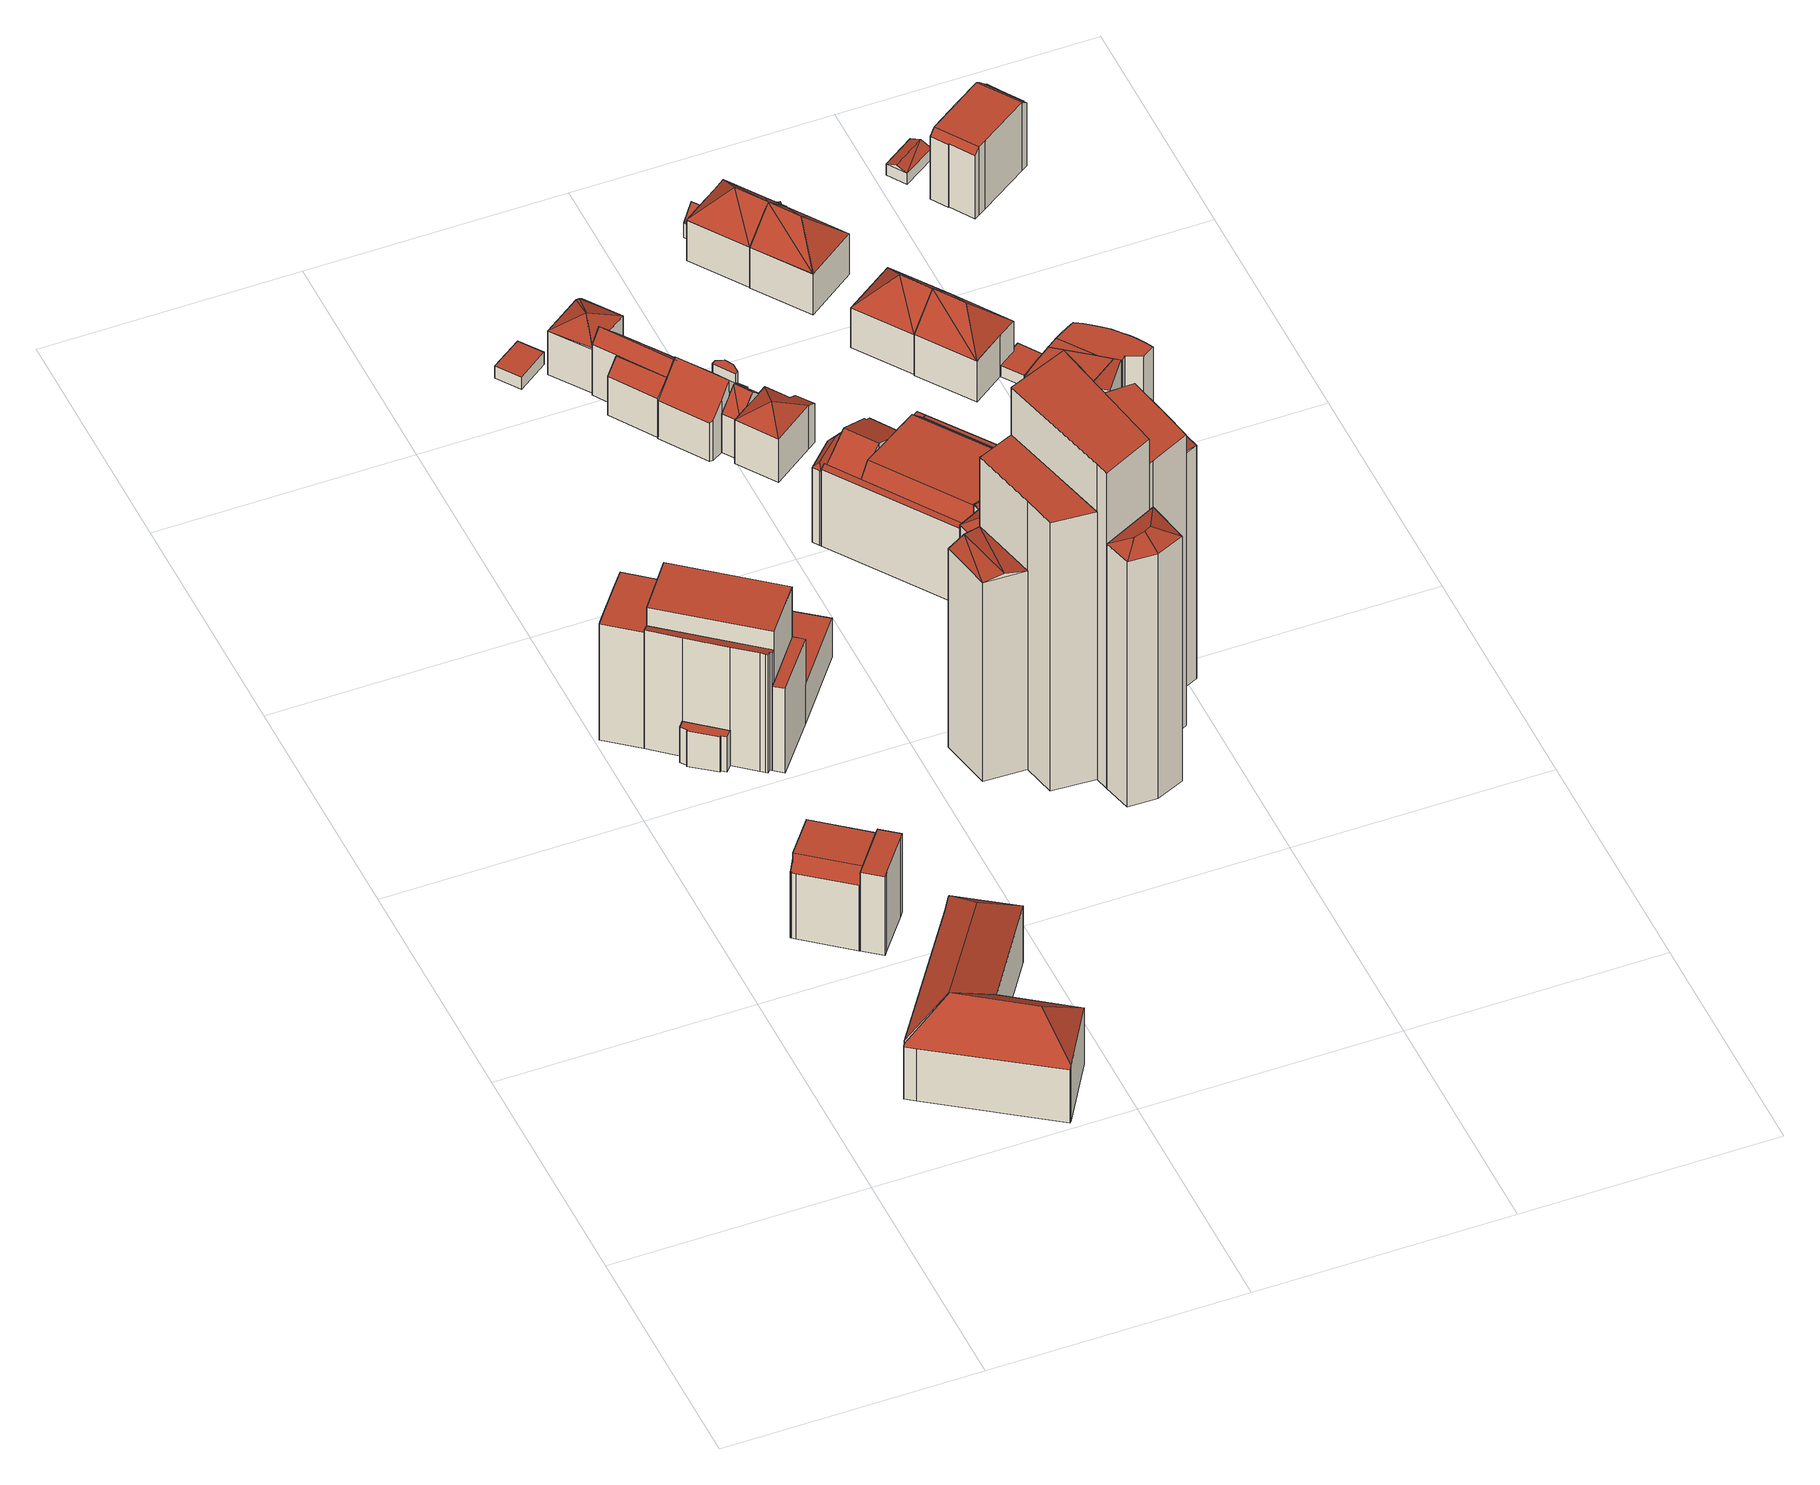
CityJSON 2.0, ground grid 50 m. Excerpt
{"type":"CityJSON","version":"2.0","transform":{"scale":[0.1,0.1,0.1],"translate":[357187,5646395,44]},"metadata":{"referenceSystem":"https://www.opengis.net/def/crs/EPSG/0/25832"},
"CityObjects":{
"building1":{"type":"Building","attributes":{"Gemeindeschluessel":"05315000","Geometrietyp2DReferenz":"3000","function":"31001_2000"},"address":[{"country":"Germany","locality":"Köln","thoroughfareNumber":"34","thoroughfareName":"Wörthstr."}],"children":["building1-1","building1-2"]},
"building1-1":{"type":"BuildingPart","attributes":{"roofType":"5000","measuredHeight":19.56},"parents":["building1"],"geometry":[{"type":"Solid","lod":"2","boundaries":[[[[0,1,2,3,4]],[[5,6,1,0]],[[7,8,6,5]],[[9,10,8,7]],[[11,12,10,9]],[[7,13,9]],[[5,0,4,14,13,7]],[[11,9,13,14]],[[1,6,8,10,12,15,2]],[[12,11,14,15]],[[3,14,4]],[[2,15,14,3]]]],"semantics":{"surfaces":[{"type":"WallSurface"},{"type":"RoofSurface"},{"type":"GroundSurface"},{"type":"ClosureSurface"}],"values":[[0,0,0,0,0,1,1,1,2,3,0,3]]}}]},
"building1-2":{"type":"BuildingPart","attributes":{"roofType":"5000","measuredHeight":19.56},"parents":["building1"],"geometry":[{"type":"Solid","lod":"2","boundaries":[[[[3,2,16,17]],[[18,19,12,11,20]],[[21,22,19,18]],[[23,24,22,21]],[[25,26,24,23]],[[17,16,26,25]],[[18,27,21]],[[20,14,27,18]],[[3,17,25,23,21,27,14]],[[2,15,12,19,22,24,26,16]],[[2,3,14,15]],[[11,14,20]],[[12,15,14,11]]]],"semantics":{"surfaces":[{"type":"WallSurface"},{"type":"RoofSurface"},{"type":"GroundSurface"},{"type":"ClosureSurface"}],"values":[[0,0,0,0,0,0,1,1,1,2,3,0,3]]}}]},
"building2":{"type":"Building","attributes":{"Gemeindeschluessel":"05315000","Geometrietyp2DReferenz":"3000","function":"31001_1000"},"address":[{"country":"Germany","locality":"Köln","thoroughfareNumber":"32","thoroughfareName":"Wörthstr."}],"children":["building2-1","building2-2"]},
"building2-1":{"type":"BuildingPart","attributes":{"roofType":"9999","measuredHeight":18.63},"parents":["building2"],"geometry":[{"type":"Solid","lod":"2","boundaries":[[[[28,29,30,31]],[[32,29,28]],[[33,34,29,32]],[[35,36,34,33]],[[37,38,39]],[[40,41,38,37]],[[42,43,41,40]],[[44,45,43,42]],[[46,47,45,44]],[[48,49,47,46]],[[50,51,49,48]],[[52,53,51,50]],[[54,55,53,52]],[[56,57,55,54]],[[58,59,57,56]],[[31,30,59,58]],[[52,50,48,46,44,42,40,37,39,60,54]],[[35,33,32,28,31,58,61]],[[61,58,56,54,60]],[[29,34,36,62,63,38,41,43,45,47,49,51,53,55,57,59,30]],[[36,35,61,62]],[[62,61,60,63]],[[60,39,38,63]]]],"semantics":{"surfaces":[{"type":"WallSurface"},{"type":"RoofSurface"},{"type":"GroundSurface"},{"type":"ClosureSurface"}],"values":[[0,0,0,0,0,0,0,0,0,0,0,0,0,0,0,0,1,1,1,2,3,3,3]]}}]},
"building2-2":{"type":"BuildingPart","attributes":{"roofType":"1000","measuredHeight":18.62},"parents":["building2"],"geometry":[{"type":"Solid","lod":"2","boundaries":[[[[64,39,38,65,66]],[[67,68,36,35,69]],[[70,71,68,67]],[[72,73,71,70]],[[66,65,73,72]],[[70,67,69,61,60,64,66,72]],[[38,63,62,36,68,71,73,65]],[[64,60,39]],[[61,69,35]],[[36,62,61,35]],[[63,60,61,62]],[[38,39,60,63]]]],"semantics":{"surfaces":[{"type":"WallSurface"},{"type":"RoofSurface"},{"type":"GroundSurface"},{"type":"ClosureSurface"}],"values":[[0,0,0,0,0,1,2,0,0,3,3,3]]}}]},
"building3":{"type":"Building","attributes":{"Gemeindeschluessel":"05315000","Geometrietyp2DReferenz":"3000","function":"31001_2000"},"address":[{"country":"Germany","locality":"Köln","thoroughfareNumber":"15","thoroughfareName":"Wörthstr."},{"country":"Germany","locality":"Köln","thoroughfareNumber":"17","thoroughfareName":"Wörthstr."}],"children":["building3-1","building3-2","building3-3","building3-4","building3-5","building3-6","building3-7"]},
"building3-1":{"type":"BuildingPart","attributes":{"roofType":"1000","measuredHeight":9.34},"parents":["building3"],"geometry":[{"type":"Solid","lod":"2","boundaries":[[[[74,75,76,77]],[[78,79,80,81]],[[82,83,79,78]],[[84,85,83,82]],[[77,76,85,84]],[[82,78,81,86,87,88,74,77,84]],[[75,89,90,91,80,79,83,85,76]],[[89,88,87,90]],[[75,74,88,89]],[[90,87,86,91]],[[91,86,81,80]]]],"semantics":{"surfaces":[{"type":"WallSurface"},{"type":"RoofSurface"},{"type":"GroundSurface"},{"type":"ClosureSurface"}],"values":[[0,0,0,0,0,1,2,3,3,3,3]]}}]},
"building3-2":{"type":"BuildingPart","attributes":{"roofType":"1000","measuredHeight":27.76},"parents":["building3"],"geometry":[{"type":"Solid","lod":"2","boundaries":[[[[92,93,94,95]],[[96,97,98,93,92]],[[99,100,101,102]],[[95,94,100,99]],[[102,103,104,105,96,92,95,99]],[[93,98,91,90,106,101,100,94]],[[86,107,97,96,105,87]],[[90,91,86,87]],[[98,97,107,86,91]],[[90,87,105,104,106]],[[106,104,103,102,101]]]],"semantics":{"surfaces":[{"type":"WallSurface"},{"type":"RoofSurface"},{"type":"GroundSurface"},{"type":"ClosureSurface"}],"values":[[0,0,0,0,1,2,0,3,3,3,3]]}}]},
"building3-3":{"type":"BuildingPart","attributes":{"roofType":"1000","measuredHeight":9.4},"parents":["building3"],"geometry":[{"type":"Solid","lod":"2","boundaries":[[[[108,81,80,109,110]],[[110,109,98,97]],[[107,108,110,97]],[[80,91,98,109]],[[81,108,107,86]],[[91,80,81,86]],[[86,107,97,98,91]]]],"semantics":{"surfaces":[{"type":"WallSurface"},{"type":"RoofSurface"},{"type":"GroundSurface"},{"type":"ClosureSurface"}],"values":[[0,0,1,2,0,3,3]]}}]},
"building3-4":{"type":"BuildingPart","attributes":{"roofType":"1000","measuredHeight":32.02},"parents":["building3"],"geometry":[{"type":"Solid","lod":"2","boundaries":[[[[111,112,113,114]],[[106,90,89,115]],[[116,113,112,104]],[[106,115,117,116,104]],[[104,112,111,105]],[[106,104,105,87,90]],[[87,105,111,114,118,88]],[[90,87,88,89]],[[118,114,113,116,117]],[[115,89,88,118,117]]]],"semantics":{"surfaces":[{"type":"RoofSurface"},{"type":"GroundSurface"},{"type":"WallSurface"},{"type":"ClosureSurface"}],"values":[[0,1,2,3,2,3,2,3,2,3]]}}]},
"building3-5":{"type":"BuildingPart","attributes":{"roofType":"1000","measuredHeight":20.09},"parents":["building3"],"geometry":[{"type":"Solid","lod":"2","boundaries":[[[[119,120,121,122]],[[122,121,75,74,123]],[[118,117,119,122,123]],[[120,115,89,75,121]],[[120,119,117,115]],[[115,117,118,88,89]],[[88,118,123,74]],[[88,74,75,89]]]],"semantics":{"surfaces":[{"type":"WallSurface"},{"type":"RoofSurface"},{"type":"GroundSurface"},{"type":"ClosureSurface"}],"values":[[0,0,1,2,3,3,0,3]]}}]},
"building3-6":{"type":"BuildingPart","attributes":{"roofType":"2100","measuredHeight":28.22},"parents":["building3"],"geometry":[{"type":"Solid","lod":"2","boundaries":[[[[124,125,120,119,126]],[[127,128,125,124]],[[129,130,128,127]],[[131,132,130,129]],[[133,134,132,131]],[[135,134,133]],[[136,137,138]],[[139,102,101,136,138]],[[103,139,138,133,131,129,127,124,126,116,104]],[[120,125,128,130,132,134,136,101,106,115]],[[117,116,126,119]],[[120,115,117,119]],[[135,133,138,137]],[[136,134,135,137]],[[102,139,103]],[[102,103,104,106,101]],[[117,115,106,104,116]]]],"semantics":{"surfaces":[{"type":"WallSurface"},{"type":"RoofSurface"},{"type":"GroundSurface"},{"type":"ClosureSurface"}],"values":[[0,0,0,0,0,0,0,0,1,2,0,3,0,3,0,3,3]]}}]},
"building3-7":{"type":"BuildingPart","attributes":{"roofType":"1000","measuredHeight":8.39},"parents":["building3"],"geometry":[{"type":"Solid","lod":"2","boundaries":[[[[140,141,134,135]],[[142,143,141,140]],[[144,145,143,142]],[[146,147,145,144]],[[148,149,147,146]],[[150,151,149,148]],[[137,136,151,150]],[[148,146,144,142,140,135,137,150]],[[134,141,143,145,147,149,151,136]],[[136,137,135,134]]]],"semantics":{"surfaces":[{"type":"WallSurface"},{"type":"RoofSurface"},{"type":"GroundSurface"},{"type":"ClosureSurface"}],"values":[[0,0,0,0,0,0,0,1,2,3]]}}]},
"building4":{"type":"Building","attributes":{"Gemeindeschluessel":"05315000","Geometrietyp2DReferenz":"3000","function":"31001_2460","roofType":"1000","measuredHeight":2.94},"geometry":[{"type":"Solid","lod":"2","boundaries":[[[[152,153,154,155]],[[156,157,153,152]],[[158,159,157,156]],[[155,154,159,158]],[[156,152,155,158]],[[153,157,159,154]]]],"semantics":{"surfaces":[{"type":"WallSurface"},{"type":"RoofSurface"},{"type":"GroundSurface"}],"values":[[0,0,0,0,1,2]]}}]},
"building5":{"type":"Building","attributes":{"Gemeindeschluessel":"05315000","Geometrietyp2DReferenz":"3000","function":"31001_1000","roofType":"5000","measuredHeight":12.95},"address":[{"country":"Germany","locality":"Köln","thoroughfareNumber":"6","thoroughfareName":"Mevissenstr."}],"geometry":[{"type":"Solid","lod":"2","boundaries":[[[[160,161,162]],[[162,163,160]],[[164,163,162]],[[160,163,164]],[[165,166,167]],[[168,169,170,171,172]],[[165,168,172,164]],[[167,169,168,165]],[[161,170,169,167]],[[160,171,170,161]],[[164,172,171,160]],[[162,166,165]],[[165,164,162]],[[161,167,166]],[[166,162,161]]]],"semantics":{"surfaces":[{"type":"RoofSurface"},{"type":"WallSurface"},{"type":"GroundSurface"}],"values":[[0,0,0,1,1,2,1,1,1,1,1,0,0,0,0]]}}]},
"building6":{"type":"Building","attributes":{"Gemeindeschluessel":"05315000","Geometrietyp2DReferenz":"3000","function":"31001_1100"},"address":[{"country":"Germany","locality":"Köln","thoroughfareNumber":"8","thoroughfareName":"Mevissenstr."}],"children":["building6-1","building6-2"]},
"building6-1":{"type":"BuildingPart","attributes":{"roofType":"3100","measuredHeight":14.51},"parents":["building6"],"geometry":[{"type":"Solid","lod":"2","boundaries":[[[[173,174,175,176]],[[177,178,174,173]],[[179,180,178,177]],[[181,182,180,179]],[[183,184,182,181]],[[185,186,184,183]],[[187,188,186,185]],[[189,190,188,187]],[[191,192,190,189]],[[193,194,192,191]],[[195,196,194,193]],[[197,198,196,195]],[[176,175,199,200,201]],[[193,191,189,187,185,183,181,179,177,173,195]],[[176,201,197,195,173]],[[174,178,180,182,184,186,188,190,192,194,196,198,199,175]],[[197,201,200]],[[199,198,197,200]]]],"semantics":{"surfaces":[{"type":"WallSurface"},{"type":"RoofSurface"},{"type":"GroundSurface"},{"type":"ClosureSurface"}],"values":[[0,0,0,0,0,0,0,0,0,0,0,0,0,1,1,2,0,3]]}}]},
"building6-2":{"type":"BuildingPart","attributes":{"roofType":"2100","measuredHeight":11.98},"parents":["building6"],"geometry":[{"type":"Solid","lod":"2","boundaries":[[[[200,199,202,203]],[[204,205,198,197]],[[203,202,205,204]],[[197,200,203,204]],[[199,198,205,202]],[[199,200,197,198]]]],"semantics":{"surfaces":[{"type":"WallSurface"},{"type":"RoofSurface"},{"type":"GroundSurface"},{"type":"ClosureSurface"}],"values":[[0,0,0,1,2,3]]}}]},
"building7":{"type":"Building","attributes":{"Gemeindeschluessel":"05315000","Geometrietyp2DReferenz":"3000","function":"31001_1000"},"address":[{"country":"Germany","locality":"Köln","thoroughfareNumber":"10","thoroughfareName":"Mevissenstr."}],"children":["building7-1","building7-2","building7-3","building7-4"]},
"building7-1":{"type":"BuildingPart","attributes":{"roofType":"2100","measuredHeight":9.07},"parents":["building7"],"geometry":[{"type":"Solid","lod":"2","boundaries":[[[[206,207,208,209,210]],[[210,209,211,212]],[[213,206,210,212]],[[208,214,211,209]],[[215,207,206,213]],[[214,208,207,215]],[[211,214,215,213,212]]]],"semantics":{"surfaces":[{"type":"WallSurface"},{"type":"RoofSurface"},{"type":"GroundSurface"},{"type":"ClosureSurface"}],"values":[[0,0,1,2,0,3,3]]}}]},
"building7-2":{"type":"BuildingPart","attributes":{"roofType":"3100","measuredHeight":13.21},"parents":["building7"],"geometry":[{"type":"Solid","lod":"2","boundaries":[[[[216,217,218,219]],[[220,221,217,216]],[[219,218,208,207,206]],[[219,206,222]],[[223,224,222,206]],[[222,224,216]],[[225,220,216,224]],[[222,216,219]],[[217,221,226,208,218]],[[206,207,208,226,227]],[[227,226,221,220]],[[223,206,227,225,224]],[[227,220,225]]]],"semantics":{"surfaces":[{"type":"WallSurface"},{"type":"RoofSurface"},{"type":"GroundSurface"},{"type":"ClosureSurface"}],"values":[[0,0,0,1,1,1,1,0,2,3,3,3,3]]}}]},
"building7-3":{"type":"BuildingPart","attributes":{"roofType":"3100","measuredHeight":15.12},"parents":["building7"],"geometry":[{"type":"Solid","lod":"2","boundaries":[[[[228,229,221,220,230]],[[231,232,229,228]],[[233,234,232,231]],[[235,236,234,233]],[[237,238,236,235]],[[239,240,238,237]],[[233,231,228,230,241,235]],[[223,206,207,215,239,237,235,241]],[[214,208,226,221,229,232,234,236,238,240]],[[208,214,215,207]],[[214,240,239,215]],[[224,223,241,225]],[[208,207,206,227,226]],[[206,223,224,225,227]],[[220,225,241,230]],[[221,226,227,220]],[[227,225,220]]]],"semantics":{"surfaces":[{"type":"WallSurface"},{"type":"RoofSurface"},{"type":"GroundSurface"},{"type":"ClosureSurface"}],"values":[[0,0,0,0,0,0,1,1,2,3,3,0,3,3,0,3,3]]}}]},
"building7-4":{"type":"BuildingPart","attributes":{"roofType":"1000","measuredHeight":11.27},"parents":["building7"],"geometry":[{"type":"Solid","lod":"2","boundaries":[[[[242,243,240,239,244]],[[245,246,243,242]],[[247,248,246,245]],[[249,212,211,248,247]],[[249,247,245,242,244,250]],[[243,246,248,211,214,240]],[[212,249,250,213]],[[215,214,211,212,213]],[[215,213,250,244,239]],[[214,215,239,240]]]],"semantics":{"surfaces":[{"type":"WallSurface"},{"type":"RoofSurface"},{"type":"GroundSurface"},{"type":"ClosureSurface"}],"values":[[0,0,0,0,1,2,0,3,0,3]]}}]},
"building8":{"type":"Building","attributes":{"Gemeindeschluessel":"05315000","Geometrietyp2DReferenz":"3000","function":"31001_1100"},"address":[{"country":"Germany","locality":"Köln","thoroughfareNumber":"16","thoroughfareName":"Mevissenstr."}],"children":["building8-1","building8-2","building8-3","building8-4","building8-5","building8-6","building8-7","building8-8","building8-9"]},
"building8-1":{"type":"BuildingPart","attributes":{"roofType":"3100","measuredHeight":48.09},"parents":["building8"],"geometry":[{"type":"Solid","lod":"2","boundaries":[[[[251,252,253,254]],[[255,256,252,251]],[[257,258,256,255]],[[254,259,251]],[[255,260,257]],[[259,254,257]],[[257,260,259]],[[251,259,260]],[[260,255,251]],[[253,252,256,258]],[[258,257,254,253]]]],"semantics":{"surfaces":[{"type":"WallSurface"},{"type":"RoofSurface"},{"type":"GroundSurface"},{"type":"ClosureSurface"}],"values":[[0,0,0,0,0,1,1,1,1,2,3]]}}]},
"building8-2":{"type":"BuildingPart","attributes":{"roofType":"5000","measuredHeight":57.06},"parents":["building8"],"geometry":[{"type":"Solid","lod":"2","boundaries":[[[[261,262,263,264]],[[265,266,262,261]],[[267,268,269,266,265]],[[270,271,267,272]],[[267,265,272]],[[270,272,265,261,273]],[[261,264,273]],[[273,264,271,270]],[[262,266,269,274,263]],[[268,267,271,275]],[[269,268,275,274]],[[274,275,271,264,263]]]],"semantics":{"surfaces":[{"type":"WallSurface"},{"type":"RoofSurface"},{"type":"GroundSurface"},{"type":"ClosureSurface"}],"values":[[0,0,0,1,1,1,1,1,2,0,3,3]]}}]},
"building8-3":{"type":"BuildingPart","attributes":{"roofType":"5000","measuredHeight":37.23},"parents":["building8"],"geometry":[{"type":"Solid","lod":"2","boundaries":[[[[276,277,278,279]],[[280,281,277,276]],[[282,283,281,280]],[[284,285,283,282]],[[286,287,280]],[[288,286,280]],[[280,276,288]],[[279,289,286]],[[286,288,279]],[[284,282,287]],[[289,284,287]],[[287,286,289]],[[279,288,276]],[[280,287,282]],[[277,281,283,285,278]],[[285,284,279,278]],[[284,289,279]]]],"semantics":{"surfaces":[{"type":"WallSurface"},{"type":"RoofSurface"},{"type":"GroundSurface"},{"type":"ClosureSurface"}],"values":[[0,0,0,0,1,1,1,1,1,1,1,1,0,0,2,3,3]]}}]},
"building8-4":{"type":"BuildingPart","attributes":{"roofType":"1000","measuredHeight":63.82},"parents":["building8"],"geometry":[{"type":"Solid","lod":"2","boundaries":[[[[290,291,292,258,257,293]],[[294,295,296,297]],[[298,254,253,295,294]],[[294,297,299,290,293,298]],[[292,300,296,295,253,258]],[[291,290,299,301]],[[292,291,301,300]],[[300,301,299,297,296]],[[254,298,293,257]],[[258,253,254,257]]]],"semantics":{"surfaces":[{"type":"WallSurface"},{"type":"RoofSurface"},{"type":"GroundSurface"},{"type":"ClosureSurface"}],"values":[[0,0,0,1,2,0,3,3,0,3]]}}]},
"building8-5":{"type":"BuildingPart","attributes":{"roofType":"1000","measuredHeight":75.13},"parents":["building8"],"geometry":[{"type":"Solid","lod":"2","boundaries":[[[[302,303,304,305,306]],[[307,308,309,303,302]],[[310,297,296,311,312,313]],[[313,314,307,302,306,315,310]],[[304,303,309,316,311,296,300]],[[301,299,315,306,305]],[[301,305,304,300]],[[308,307,314,317]],[[318,316,309,308,317]],[[318,317,314,313,312]],[[316,318,312,311]],[[297,310,315,299]],[[301,300,296,297,299]]]],"semantics":{"surfaces":[{"type":"WallSurface"},{"type":"RoofSurface"},{"type":"GroundSurface"},{"type":"ClosureSurface"}],"values":[[0,0,0,1,2,0,3,0,3,0,3,0,3]]}}]},
"building8-6":{"type":"BuildingPart","attributes":{"roofType":"5000","measuredHeight":44.63},"parents":["building8"],"geometry":[{"type":"Solid","lod":"2","boundaries":[[[[319,279,278,320,321]],[[322,323,285,284,324]],[[305,304,323,322]],[[321,320,292,291]],[[305,322,324,325]],[[325,324,319,321,326]],[[321,291,326]],[[326,291,301,305,325]],[[278,285,323,304,300,292,320]],[[289,279,319,324,284]],[[285,278,279,284]],[[279,289,284]],[[300,301,291,292]],[[304,305,301,300]]]],"semantics":{"surfaces":[{"type":"WallSurface"},{"type":"RoofSurface"},{"type":"GroundSurface"},{"type":"ClosureSurface"}],"values":[[0,0,0,0,1,1,1,1,2,0,3,3,3,3]]}}]},
"building8-7":{"type":"BuildingPart","attributes":{"roofType":"5000","measuredHeight":60.32},"parents":["building8"],"geometry":[{"type":"Solid","lod":"2","boundaries":[[[[327,328,329,330]],[[331,332,328,327]],[[333,334,332,331]],[[312,311,334,333]],[[312,333,335]],[[335,333,331,336]],[[336,331,327,337]],[[327,330,337]],[[336,337,330,318,312,335]],[[328,332,334,311,316,329]],[[311,312,318,316]],[[316,318,330,329]]]],"semantics":{"surfaces":[{"type":"WallSurface"},{"type":"RoofSurface"},{"type":"GroundSurface"},{"type":"ClosureSurface"}],"values":[[0,0,0,0,1,1,1,1,1,2,3,3]]}}]},
"building8-8":{"type":"BuildingPart","attributes":{"roofType":"3100","measuredHeight":56.27},"parents":["building8"],"geometry":[{"type":"Solid","lod":"2","boundaries":[[[[338,339,340,341]],[[342,343,339,338]],[[341,340,269,268]],[[338,344,342]],[[268,345,341]],[[344,338,341]],[[341,345,344]],[[342,344,345]],[[345,268,275,342]],[[339,343,274,269,340]],[[274,275,268,269]],[[343,342,275,274]]]],"semantics":{"surfaces":[{"type":"WallSurface"},{"type":"RoofSurface"},{"type":"GroundSurface"},{"type":"ClosureSurface"}],"values":[[0,0,0,0,0,1,1,1,1,2,3,3]]}}]},
"building8-9":{"type":"BuildingPart","attributes":{"roofType":"1000","measuredHeight":69.36},"parents":["building8"],"geometry":[{"type":"Solid","lod":"2","boundaries":[[[[346,264,263,309,308]],[[347,348,343,342,349]],[[350,330,329,348,347]],[[350,347,349,351,346,308,317]],[[263,274,343,348,329,316,309]],[[264,346,351,271]],[[275,274,263,264,271]],[[275,271,351,349,342]],[[275,342,343,274]],[[330,350,317,318]],[[330,318,316,329]],[[316,318,317,308,309]]]],"semantics":{"surfaces":[{"type":"WallSurface"},{"type":"RoofSurface"},{"type":"GroundSurface"},{"type":"ClosureSurface"}],"values":[[0,0,0,1,2,0,3,0,3,0,3,3]]}}]},
"building9":{"type":"Building","attributes":{"Gemeindeschluessel":"05315000","Geometrietyp2DReferenz":"3000","function":"31001_1100","roofType":"3500","measuredHeight":13.04},"address":[{"country":"Germany","locality":"Köln","thoroughfareNumber":"12","thoroughfareName":"Mevissenstr."}],"geometry":[{"type":"Solid","lod":"2","boundaries":[[[[352,353,354,355]],[[356,357,353,352]],[[358,359,357,356]],[[360,361,359,358]],[[362,363,361,360]],[[364,365,363,362]],[[366,367,365,364]],[[355,354,367,366]],[[356,352,355,366,368,358]],[[358,368,360]],[[360,368,362]],[[364,362,368,366]],[[353,357,359,361,363,365,367,354]]]],"semantics":{"surfaces":[{"type":"WallSurface"},{"type":"RoofSurface"},{"type":"GroundSurface"}],"values":[[0,0,0,0,0,0,0,0,1,1,1,1,2]]}}]},
"building10":{"type":"Building","attributes":{"Gemeindeschluessel":"05315000","Geometrietyp2DReferenz":"3000","function":"31001_1100"},"address":[{"country":"Germany","locality":"Köln","thoroughfareNumber":"14","thoroughfareName":"Mevissenstr."}],"children":["building10-1","building10-2","building10-3","building10-4","building10-5","building10-6","building10-7","building10-8","building10-9"]},
"building10-1":{"type":"BuildingPart","attributes":{"roofType":"1000","measuredHeight":17.84},"parents":["building10"],"geometry":[{"type":"Solid","lod":"2","boundaries":[[[[369,370,371,372,373]],[[374,375,376,369,373,377]],[[370,378,379,380,371]],[[375,374,381]],[[378,376,375,381,379]],[[370,369,376,378]],[[379,381,374,377,382,380]],[[382,377,373,372]],[[380,382,372,371]]]],"semantics":{"surfaces":[{"type":"WallSurface"},{"type":"RoofSurface"},{"type":"GroundSurface"},{"type":"ClosureSurface"}],"values":[[0,1,2,0,3,3,3,0,3]]}}]},
"building10-2":{"type":"BuildingPart","attributes":{"roofType":"5000","measuredHeight":19.54},"parents":["building10"],"geometry":[{"type":"Solid","lod":"2","boundaries":[[[[383,384,385,386,387,388]],[[389,383,388,390]],[[388,391,390]],[[390,391,392,389]],[[392,383,389]],[[393,394,386,385,395]],[[396,397,398,399,392,391,400,401]],[[394,393,397,396,401]],[[393,395,398,397]],[[400,391,388,387]],[[394,401,400,387,386]],[[384,383,392,399]],[[398,395,385,384,399]]]],"semantics":{"surfaces":[{"type":"WallSurface"},{"type":"RoofSurface"},{"type":"GroundSurface"},{"type":"ClosureSurface"}],"values":[[0,1,1,1,1,2,0,3,3,0,3,0,3]]}}]},
"building10-3":{"type":"BuildingPart","attributes":{"roofType":"2100","measuredHeight":17.88},"parents":["building10"],"geometry":[{"type":"Solid","lod":"2","boundaries":[[[[402,403,404,405]],[[406,407,403,402]],[[408,409,407,406]],[[387,386,409,408]],[[405,404,410,411]],[[412,413,400,387,408,406,402,405,411]],[[403,407,409,386,394,414,410,404]],[[401,400,413]],[[401,394,386,387,400]],[[410,414,412,411]],[[414,394,401,413,412]]]],"semantics":{"surfaces":[{"type":"WallSurface"},{"type":"RoofSurface"},{"type":"GroundSurface"},{"type":"ClosureSurface"}],"values":[[0,0,0,0,0,1,2,0,3,3,3]]}}]},
"building10-4":{"type":"BuildingPart","attributes":{"roofType":"2100","measuredHeight":17.91},"parents":["building10"],"geometry":[{"type":"Solid","lod":"2","boundaries":[[[[415,416,417,418,419]],[[415,419,420,374,377]],[[418,417,380,379,421]],[[421,422,420,419,418]],[[382,416,415,377]],[[416,382,380,417]],[[381,374,420,422]],[[380,382,377,374,381,379]],[[421,379,381,422]]]],"semantics":{"surfaces":[{"type":"WallSurface"},{"type":"RoofSurface"},{"type":"GroundSurface"},{"type":"ClosureSurface"}],"values":[[0,1,2,3,0,3,0,3,3]]}}]},
"building10-5":{"type":"BuildingPart","attributes":{"roofType":"9999","measuredHeight":21.32},"parents":["building10"],"geometry":[{"type":"Solid","lod":"2","boundaries":[[[[423,410,370,369,424]],[[411,410,423]],[[425,426,427,428,429,430]],[[396,401,413,431,432]],[[375,381,422,420,433,434]],[[423,424,434,433,425,430,435,436,437,438,432,431]],[[439,421,379,378,370,410,414,394,393,440,441,442,428,427]],[[443,426,425,433]],[[439,427,426,443]],[[443,433,420]],[[443,420,422,421,439]],[[422,381,379,421]],[[375,434,376]],[[379,381,375,376,378]],[[376,434,424,369]],[[376,369,370,378]],[[411,423,431,412]],[[410,411,412,414]],[[412,431,413]],[[394,414,412,413,401]],[[394,401,396,397,393]],[[397,396,432,444]],[[393,397,444,440]],[[445,436,435]],[[444,432,438]],[[442,441,437,436,445]],[[441,440,444,438,437]],[[429,445,435,430]],[[428,442,445,429]]]],"semantics":{"surfaces":[{"type":"WallSurface"},{"type":"RoofSurface"},{"type":"GroundSurface"},{"type":"ClosureSurface"}],"values":[[0,0,0,1,1,1,2,0,3,0,3,3,0,3,0,3,0,3,0,3,3,0,3,0,0,3,3,0,3]]}}]},
"building10-6":{"type":"BuildingPart","attributes":{"roofType":"1000","measuredHeight":17.82},"parents":["building10"],"geometry":[{"type":"Solid","lod":"2","boundaries":[[[[446,447,448,449]],[[419,418,447,446]],[[449,448,427,426]],[[443,420,419,446,449,426]],[[447,418,421,439,427,448]],[[418,419,420,422,421]],[[439,443,426,427]],[[421,422,420,443,439]]]],"semantics":{"surfaces":[{"type":"WallSurface"},{"type":"RoofSurface"},{"type":"GroundSurface"},{"type":"ClosureSurface"}],"values":[[0,0,0,1,2,3,3,3]]}}]},
"building10-7":{"type":"BuildingPart","attributes":{"roofType":"5000","measuredHeight":18.45},"parents":["building10"],"geometry":[{"type":"Solid","lod":"2","boundaries":[[[[372,371,450,451]],[[452,453,417,416]],[[454,455,453,452]],[[451,450,455,454]],[[456,454,452,457]],[[452,416,457]],[[456,457,416,382,372,458]],[[372,451,458]],[[458,451,454,456]],[[371,380,417,453,455,450]],[[371,372,382,380]],[[380,382,416,417]]]],"semantics":{"surfaces":[{"type":"WallSurface"},{"type":"RoofSurface"},{"type":"GroundSurface"},{"type":"ClosureSurface"}],"values":[[0,0,0,0,1,1,1,1,1,2,3,3]]}}]},
"building10-8":{"type":"BuildingPart","attributes":{"roofType":"5000","measuredHeight":19.58},"parents":["building10"],"geometry":[{"type":"Solid","lod":"2","boundaries":[[[[459,460,461,462]],[[463,464,460,459]],[[465,466,464,463]],[[467,468,385,384]],[[469,470,468,467]],[[462,461,470,469]],[[399,471,472,473,474,465,463,475,476,477,384]],[[459,475,463]],[[462,476,475,459]],[[469,477,476,462]],[[467,384,477,469]],[[460,464,466,478,479,480,395,385,468,470,461]],[[466,465,474,478]],[[478,474,473,479]],[[471,399,398]],[[480,472,471,398,395]],[[479,473,472,480]],[[395,398,399,384,385]]]],"semantics":{"surfaces":[{"type":"WallSurface"},{"type":"RoofSurface"},{"type":"GroundSurface"},{"type":"ClosureSurface"}],"values":[[0,0,0,0,0,0,1,1,1,1,1,2,3,3,0,3,3,3]]}}]},
"building10-9":{"type":"BuildingPart","attributes":{"roofType":"3100","measuredHeight":22.57},"parents":["building10"],"geometry":[{"type":"Solid","lod":"2","boundaries":[[[[429,428,466,465,481]],[[471,398,397,444,438,482,483]],[[436,445,429,481,484,485,483,482]],[[428,442,441,440,393,395,480,479,478,466]],[[428,429,445,442]],[[436,482,437]],[[442,445,436,437,441]],[[437,482,438]],[[393,440,444,397]],[[440,441,437,438,444]],[[397,398,395,393]],[[471,483,472]],[[395,398,471,472,480]],[[473,472,483,485]],[[472,473,479,480]],[[473,485,484,474]],[[478,479,473,474]],[[465,474,484,481]],[[466,478,474,465]]]],"semantics":{"surfaces":[{"type":"WallSurface"},{"type":"RoofSurface"},{"type":"GroundSurface"},{"type":"ClosureSurface"}],"values":[[0,1,1,2,3,0,3,0,3,3,3,0,3,0,3,0,3,0,3]]}}]},
"building11":{"type":"Building","attributes":{"Gemeindeschluessel":"05315000","Geometrietyp2DReferenz":"3000","function":"51009_1610","roofType":"1000","measuredHeight":3.73},"geometry":[{"type":"Solid","lod":"2","boundaries":[[[[486,487,488,489]],[[490,491,487,486]],[[492,493,491,490]],[[494,495,493,492]],[[496,497,495,494]],[[498,499,497,496]],[[500,501,499,498]],[[502,503,501,500]],[[504,505,503,502]],[[506,507,508,509]],[[510,511,507,506]],[[512,513,511,510]],[[509,508,513,512]],[[514,515,505,504]],[[516,517,515,514]],[[518,519,517,516]],[[520,521,519,518]],[[489,488,521,520]],[[518,516,514,504,502,500,498,496,494,492,490,486,489,520],[512,510,506,509]],[[487,491,493,495,497,499,501,503,505,515,517,519,521,488],[507,511,513,508]]]],"semantics":{"surfaces":[{"type":"WallSurface"},{"type":"RoofSurface"},{"type":"GroundSurface"}],"values":[[0,0,0,0,0,0,0,0,0,0,0,0,0,0,0,0,0,0,1,2]]}}]},
"building12":{"type":"Building","attributes":{"Gemeindeschluessel":"05315000","Geometrietyp2DReferenz":"3000","function":"51009_1610","roofType":"3100","measuredHeight":6.55},"geometry":[{"type":"Solid","lod":"2","boundaries":[[[[522,523,524,525]],[[526,527,523,522]],[[528,529,527,526]],[[525,524,529,528]],[[522,530,526]],[[528,531,525]],[[522,525,531]],[[531,530,522]],[[530,531,528]],[[528,526,530]],[[523,527,529,524]]]],"semantics":{"surfaces":[{"type":"WallSurface"},{"type":"RoofSurface"},{"type":"GroundSurface"}],"values":[[0,0,0,0,0,0,1,1,1,1,2]]}}]},
"building13":{"type":"Building","attributes":{"Gemeindeschluessel":"05315000","Geometrietyp2DReferenz":"3000","function":"31001_1000","roofType":"5000","measuredHeight":15.61},"address":[{"country":"Germany","locality":"Köln","thoroughfareNumber":"5","thoroughfareName":"Mevissenstr."}],"geometry":[{"type":"Solid","lod":"2","boundaries":[[[[532,533,534,535]],[[536,537,533,532]],[[538,539,537,536]],[[540,541,539,538]],[[542,543,541,540]],[[544,545,543,542]],[[535,534,545,544]],[[536,532,546,547,548]],[[549,548,542]],[[542,548,547]],[[547,544,542]],[[540,538,549]],[[538,536,549]],[[548,549,536]],[[546,532,535]],[[547,546,535,544]],[[549,542,540]],[[533,537,539,541,543,545,534]]]],"semantics":{"surfaces":[{"type":"WallSurface"},{"type":"RoofSurface"},{"type":"GroundSurface"}],"values":[[0,0,0,0,0,0,0,1,1,1,1,1,1,1,0,0,0,2]]}}]},
"building14":{"type":"Building","attributes":{"Gemeindeschluessel":"05315000","Geometrietyp2DReferenz":"3000","function":"31001_1000","roofType":"5000","measuredHeight":15.71},"address":[{"country":"Germany","locality":"Köln","thoroughfareNumber":"7","thoroughfareName":"Mevissenstr."}],"geometry":[{"type":"Solid","lod":"2","boundaries":[[[[550,551,552,553]],[[554,555,551,550]],[[556,557,555,554]],[[558,559,557,556]],[[553,552,559,558]],[[558,556,560]],[[560,561,558]],[[560,556,554]],[[560,554,550]],[[550,549,560]],[[561,560,549]],[[549,553,561]],[[558,561,553]],[[553,549,550]],[[551,555,557,559,552]]]],"semantics":{"surfaces":[{"type":"WallSurface"},{"type":"RoofSurface"},{"type":"GroundSurface"}],"values":[[0,0,0,0,0,1,1,1,1,1,1,1,0,0,2]]}}]},
"building15":{"type":"Building","attributes":{"Gemeindeschluessel":"05315000","Geometrietyp2DReferenz":"3000","function":"31001_1000","roofType":"5000","measuredHeight":15.62},"address":[{"country":"Germany","locality":"Köln","thoroughfareNumber":"9","thoroughfareName":"Mevissenstr."}],"geometry":[{"type":"Solid","lod":"2","boundaries":[[[[562,563,564,565]],[[566,567,563,562]],[[568,569,567,566]],[[565,564,569,568]],[[562,570,566]],[[568,571,565]],[[565,571,570]],[[570,562,565]],[[571,568,566]],[[566,570,571]],[[563,567,569,564]]]],"semantics":{"surfaces":[{"type":"WallSurface"},{"type":"RoofSurface"},{"type":"GroundSurface"}],"values":[[0,0,0,0,1,0,1,1,1,1,2]]}}]},
"building16":{"type":"Building","attributes":{"Gemeindeschluessel":"05315000","Geometrietyp2DReferenz":"3000","function":"51009_1610","roofType":"3100","measuredHeight":7.25},"geometry":[{"type":"Solid","lod":"2","boundaries":[[[[572,573,574,575]],[[576,577,573,572]],[[578,551,577,576]],[[575,574,551,578]],[[572,579,576]],[[578,580,575]],[[575,580,579,572]],[[576,579,580,578]],[[573,577,551,574]]]],"semantics":{"surfaces":[{"type":"WallSurface"},{"type":"RoofSurface"},{"type":"GroundSurface"}],"values":[[0,0,0,0,0,0,1,1,2]]}}]},
"building17":{"type":"Building","attributes":{"Gemeindeschluessel":"05315000","Geometrietyp2DReferenz":"3000","function":"51009_1610","roofType":"5000","measuredHeight":3.75},"geometry":[{"type":"Solid","lod":"2","boundaries":[[[[581,582,583,584]],[[585,586,582,581]],[[587,588,586,585]],[[584,583,588,587]],[[587,585,589]],[[589,585,581,590]],[[581,584,590]],[[590,584,587,589]],[[582,586,588,583]]]],"semantics":{"surfaces":[{"type":"WallSurface"},{"type":"RoofSurface"},{"type":"GroundSurface"}],"values":[[0,0,0,0,0,1,0,1,2]]}}]},
"building18":{"type":"Building","attributes":{"Gemeindeschluessel":"05315000","Geometrietyp2DReferenz":"3000","function":"31001_1000","roofType":"5000","measuredHeight":15.86},"address":[{"country":"Germany","locality":"Köln","thoroughfareNumber":"11","thoroughfareName":"Mevissenstr."}],"geometry":[{"type":"Solid","lod":"2","boundaries":[[[[591,592,593,594]],[[595,596,592,591]],[[597,598,596,595]],[[599,600,598,597]],[[601,602,600,599]],[[594,593,602,601]],[[603,604,597,595]],[[603,595,591,594]],[[594,605,603]],[[599,604,603]],[[599,603,605]],[[605,601,599]],[[604,599,597]],[[605,594,601]],[[592,596,598,600,602,593]]]],"semantics":{"surfaces":[{"type":"WallSurface"},{"type":"RoofSurface"},{"type":"GroundSurface"}],"values":[[0,0,0,0,0,0,1,1,1,1,1,1,0,0,2]]}}]},
"building19":{"type":"Building","attributes":{"Gemeindeschluessel":"05315000","Geometrietyp2DReferenz":"3000","function":"31001_2000","roofType":"1000","measuredHeight":2.6},"geometry":[{"type":"Solid","lod":"2","boundaries":[[[[606,607,608,609]],[[610,598,607,606]],[[611,596,598,610]],[[612,592,596,611]],[[613,614,592,612]],[[609,608,614,613]],[[612,611,610,606,609,613]],[[607,598,596,592,614,608]]]],"semantics":{"surfaces":[{"type":"WallSurface"},{"type":"RoofSurface"},{"type":"GroundSurface"}],"values":[[0,0,0,0,0,0,1,2]]}}]},
"building20":{"type":"Building","attributes":{"Gemeindeschluessel":"05315000","Geometrietyp2DReferenz":"3000","function":"31001_2000"},"address":[{"country":"Germany","locality":"Köln","thoroughfareNumber":"13","thoroughfareName":"Mevissenstr."}],"children":["building20-1","building20-2","building20-3","building20-4"]},
"building20-1":{"type":"BuildingPart","attributes":{"roofType":"2100","measuredHeight":13.11},"parents":["building20"],"geometry":[{"type":"Solid","lod":"2","boundaries":[[[[615,616,617,618]],[[618,617,619,620]],[[621,615,618,620]],[[616,622,619,617]],[[622,616,615,621]],[[622,621,620,619]]]],"semantics":{"surfaces":[{"type":"WallSurface"},{"type":"RoofSurface"},{"type":"GroundSurface"},{"type":"ClosureSurface"}],"values":[[0,0,1,2,3,3]]}}]},
"building20-2":{"type":"BuildingPart","attributes":{"roofType":"1000","measuredHeight":13.03},"parents":["building20"],"geometry":[{"type":"Solid","lod":"2","boundaries":[[[[623,624,625,626]],[[627,628,624,623]],[[629,630,628,627]],[[631,632,616,615,633]],[[634,635,632,631]],[[636,637,635,634]],[[638,639,637,636]],[[640,641,639,638]],[[642,643,641,640]],[[626,625,643,642]],[[640,638,636,634,631,633,621,644,645,629,627,623,626,642]],[[624,628,630,646,647,622,616,632,635,637,639,641,643,625]],[[630,629,645,646]],[[647,644,621,622]],[[646,645,644,647]],[[621,633,615]],[[616,622,621,615]]]],"semantics":{"surfaces":[{"type":"WallSurface"},{"type":"RoofSurface"},{"type":"GroundSurface"},{"type":"ClosureSurface"}],"values":[[0,0,0,0,0,0,0,0,0,0,1,2,3,3,3,0,3]]}}]},
"building20-3":{"type":"BuildingPart","attributes":{"roofType":"1000","measuredHeight":13.11},"parents":["building20"],"geometry":[{"type":"Solid","lod":"2","boundaries":[[[[648,649,650,651]],[[652,653,649,648]],[[620,619,653,652]],[[654,655,656,657]],[[658,659,655,654]],[[660,661,659,658]],[[662,663,661,660]],[[664,665,663,662]],[[666,667,665,664]],[[668,669,667,666]],[[670,671,669,668]],[[672,673,671,670]],[[674,675,673,672]],[[676,677,675,674]],[[678,679,677,676]],[[680,681,679,678]],[[651,650,681,680]],[[678,676,674,672,670,668,666,664,662,660,658,654,657,682,620,652,648,651,680]],[[649,653,619,622,647,656,655,659,661,663,665,667,669,671,673,675,677,679,681,650]],[[621,620,682,644]],[[619,620,621,622]],[[622,621,644,647]],[[656,647,644,682,657]]]],"semantics":{"surfaces":[{"type":"WallSurface"},{"type":"RoofSurface"},{"type":"GroundSurface"},{"type":"ClosureSurface"}],"values":[[0,0,0,0,0,0,0,0,0,0,0,0,0,0,0,0,0,1,2,0,3,3,3]]}}]},
"building20-4":{"type":"BuildingPart","attributes":{"roofType":"1000","measuredHeight":13.1},"parents":["building20"],"geometry":[{"type":"Solid","lod":"2","boundaries":[[[[683,684,630,629,685]],[[657,656,684,683]],[[683,685,686,682,657]],[[646,630,684,656,647]],[[644,682,686,645]],[[644,645,646,647]],[[645,686,685,629]],[[630,646,645,629]],[[656,657,682,644,647]]]],"semantics":{"surfaces":[{"type":"WallSurface"},{"type":"RoofSurface"},{"type":"GroundSurface"},{"type":"ClosureSurface"}],"values":[[0,0,1,2,0,3,0,3,3]]}}]},
"building21":{"type":"Building","attributes":{"Gemeindeschluessel":"05315000","Geometrietyp2DReferenz":"3000","function":"31001_2460","roofType":"5000","measuredHeight":3.49},"geometry":[{"type":"Solid","lod":"2","boundaries":[[[[687,688,689,690]],[[691,692,688,687]],[[693,694,692,691]],[[690,689,694,693]],[[695,687,690,696]],[[693,691,695]],[[695,696,693]],[[687,695,691]],[[693,696,690]],[[688,692,694,689]]]],"semantics":{"surfaces":[{"type":"WallSurface"},{"type":"RoofSurface"},{"type":"GroundSurface"}],"values":[[0,0,0,0,1,1,1,0,0,2]]}}]},
"building22":{"type":"Building","attributes":{"Gemeindeschluessel":"05315000","Geometrietyp2DReferenz":"3000","function":"31001_2000"},"address":[{"country":"Germany","locality":"Köln","thoroughfareNumber":"20","thoroughfareName":"Worringer Str."}],"children":["building22-1","building22-2","building22-3","building22-4"]},
"building22-1":{"type":"BuildingPart","attributes":{"roofType":"9999","measuredHeight":16.19},"parents":["building22"],"geometry":[{"type":"Solid","lod":"2","boundaries":[[[[697,698,699]],[[700,701,697,699]],[[702,703,701,700]],[[704,703,702]],[[705,706,707]],[[708,709,705,707]],[[710,711,709,708]],[[712,713,711,710]],[[714,715,713,712]],[[716,717,715,714]],[[718,719,717,716]],[[720,721,719,718]],[[722,723,721,720]],[[724,725,723,722]],[[726,727,725,724]],[[728,727,726]],[[722,720,718,716,714,724]],[[708,707,729,702,700,699,730,710]],[[712,710,730,726,724,714]],[[697,701,703,731,705,709,711,713,715,717,719,721,723,725,727,732]],[[698,733,730,699]],[[697,732,733,698]],[[704,702,729,734]],[[731,703,704,734]],[[734,729,707,706]],[[705,731,734,706]],[[728,726,730,733]],[[728,733,732,727]]]],"semantics":{"surfaces":[{"type":"WallSurface"},{"type":"RoofSurface"},{"type":"GroundSurface"},{"type":"ClosureSurface"}],"values":[[0,0,0,0,0,0,0,0,0,0,0,0,0,0,0,0,1,1,1,2,0,3,0,3,0,3,0,3]]}}]},
"building22-2":{"type":"BuildingPart","attributes":{"roofType":"1000","measuredHeight":14.33},"parents":["building22"],"geometry":[{"type":"Solid","lod":"2","boundaries":[[[[735,736,737,738]],[[739,740,736,735]],[[706,705,740,739]],[[735,738,734,706,739]],[[731,737,736,740,705]],[[705,706,734,731]],[[737,731,734,738]]]],"semantics":{"surfaces":[{"type":"WallSurface"},{"type":"RoofSurface"},{"type":"GroundSurface"},{"type":"ClosureSurface"}],"values":[[0,0,0,1,2,3,3]]}}]},
"building22-3":{"type":"BuildingPart","attributes":{"roofType":"1000","measuredHeight":14.32},"parents":["building22"],"geometry":[{"type":"Solid","lod":"2","boundaries":[[[[738,737,741,742]],[[743,744,703,704]],[[742,741,744,743]],[[704,734,738,742,743]],[[737,731,703,744,741]],[[737,738,734,731]],[[731,734,704,703]]]],"semantics":{"surfaces":[{"type":"WallSurface"},{"type":"RoofSurface"},{"type":"GroundSurface"},{"type":"ClosureSurface"}],"values":[[0,0,0,1,2,3,3]]}}]},
"building22-4":{"type":"BuildingPart","attributes":{"roofType":"1000","measuredHeight":14.34},"parents":["building22"],"geometry":[{"type":"Solid","lod":"2","boundaries":[[[[745,746,727,728]],[[747,748,746,745]],[[749,750,748,747]],[[698,697,750,749]],[[749,747,745,728,733,698]],[[732,727,746,748,750,697]],[[697,698,733,732]],[[732,733,728,727]]]],"semantics":{"surfaces":[{"type":"WallSurface"},{"type":"RoofSurface"},{"type":"GroundSurface"},{"type":"ClosureSurface"}],"values":[[0,0,0,0,1,2,3,3]]}}]}
},
"vertices":[
[329,447,152],[329,447,19],[136,174,19],[136,174,147],[136,174,153],[349,479,150],[349,479,19],[351,478,153],[351,478,19],[458,405,152],[458,405,19],[327,217,150],[327,217,19],[363,383,215],[230,195,215],[230,195,19],
[133,170,19],[133,170,143],[455,128,152],[455,128,19],[327,217,154],[378,7,150],[378,7,19],[374,2,145],[374,2,19],[152,157,142],[152,157,19],[363,100,215],
[184,706,178],[184,706,20],[183,706,20],[183,706,178],[184,706,175],[281,629,175],[281,629,20],[280,628,178],[280,628,20],[210,540,176],[210,540,20],[210,540,178],[208,541,176],[208,541,20],[120,611,175],[120,611,20],[113,616,175],[113,616,20],[114,617,177],[114,617,20],[112,618,177],[112,618,20],[113,619,179],[113,619,20],[120,627,199],[120,627,20],[122,631,207],[122,631,20],[176,698,207],[176,698,20],[176,699,207],[176,699,20],[220,553,207],[274,621,207],[274,621,20],[220,553,20],
[210,540,207],[245,513,20],[245,513,207],[315,601,207],[315,601,20],[280,628,207],[308,592,207],[308,592,20],[252,522,207],[252,522,20],
[353,1115,99],[353,1115,6],[461,1250,6],[461,1250,99],[242,1415,99],[242,1415,6],[178,1336,6],[178,1336,99],[293,1377,99],[293,1377,6],[401,1296,99],[401,1296,6],[137,1286,99],[154,1273,99],[334,1130,99],[334,1130,6],[154,1273,6],[137,1286,6],
[66,1289,283],[66,1289,6],[12,1221,6],[12,1221,283],[93,1322,283],[93,1322,100],[93,1322,6],[9,1217,283],[9,1217,6],[72,1167,6],[72,1167,283],[81,1179,283],[83,1181,283],[154,1273,283],[83,1181,6],[137,1286,100],
[178,1336,100],[133,1373,6],[133,1373,100],
[154,1273,326],[83,1181,326],[262,1039,326],[334,1130,326],[262,1039,6],[262,1039,282],[262,1039,207],[334,1130,207],
[254,1029,207],[254,1029,6],[272,1015,6],[272,1015,207],[353,1115,207],
[250,1032,286],[250,1032,6],[254,1029,286],[245,1026,288],[245,1026,6],[241,1029,288],[241,1029,6],[234,1035,288],[234,1035,6],[192,1069,288],[192,1069,6],[192,1069,90],[125,1123,6],[125,1123,90],[125,1123,288],[72,1167,288],
[181,1056,90],[181,1056,6],[171,1063,90],[171,1063,6],[170,1061,90],[170,1061,6],[122,1097,90],[122,1097,6],[124,1099,90],[124,1099,6],[115,1111,90],[115,1111,6],
[253,2147,54],[253,2147,25],[192,2105,25],[192,2105,54],[284,2103,54],[284,2103,25],[224,2060,54],[224,2060,25],
[332,2004,129],[414,2060,129],[348,2067,155],[332,2004,132],[280,2077,129],[356,2130,129],[361,2129,130],[366,2128,129],[356,2130,25],[366,2128,25],[414,2060,25],[332,2004,25],[280,2077,25],
[350,2016,166],[350,2016,20],[332,2004,20],[332,2004,141],[397,2049,105],[397,2049,20],[424,2011,105],[424,2011,20],[429,2015,98],[429,2015,20],[445,1992,98],[445,1992,20],[458,1992,86],[458,1992,20],[468,1978,87],[468,1978,20],[469,1961,96],[469,1961,20],[462,1956,104],[462,1956,20],[485,1923,105],[485,1923,20],[437,1890,166],[437,1890,20],[419,1878,140],[419,1878,20],[360,1963,20],[360,1963,140],[360,1963,141],
[337,1948,20],[337,1948,112],[395,1862,112],[395,1862,20],
[547,1833,108],[547,1833,107],[547,1833,17],[553,1837,17],[553,1837,103],[541,1853,17],[541,1853,103],[536,1849,108],[536,1849,17],[536,1849,107],
[505,1756,108],[505,1756,17],[570,1801,17],[570,1801,108],[483,1787,108],[483,1787,17],[537,1778,149],[545,1831,110],[515,1810,149],[503,1801,133],[503,1801,17],[503,1801,108],
[461,1774,113],[461,1774,17],[483,1787,141],[455,1774,107],[455,1774,17],[395,1862,108],[395,1862,17],[440,1892,168],[440,1892,17],[485,1923,108],[485,1923,17],[509,1889,108],[509,1889,17],[503,1801,168],
[516,1894,130],[516,1894,17],[509,1889,130],[532,1889,130],[532,1889,17],[541,1873,130],[541,1873,17],[541,1853,130],[536,1849,130],
[573,851,490],[573,851,17],[656,848,17],[656,848,490],[552,953,490],[552,953,17],[624,983,490],[624,983,17],[614,850,498],[588,968,498],
[862,1011,573],[862,1011,17],[865,993,17],[865,993,573],[909,1032,573],[909,1032,17],[913,1032,573],[913,1032,572],[913,1032,17],[900,1011,587],[920,995,573],[910,1028,576],[874,1004,583],[920,995,17],[920,995,572],
[683,1147,378],[683,1147,17],[692,1090,17],[692,1090,378],[757,1167,378],[757,1167,17],[797,1167,378],[797,1167,17],[801,1145,378],[801,1145,17],[738,1149,389],[773,1167,382],[683,1145,378],[746,1117,389],
[630,985,655],[630,985,436],[630,985,17],[624,983,655],[671,783,655],[671,783,17],[756,777,17],[756,777,655],[656,848,655],[696,1013,655],[696,1013,17],[696,1013,436],
[825,1013,768],[825,1013,17],[816,1063,17],[816,1063,436],[816,1063,768],[829,992,768],[829,992,710],[829,992,17],[756,777,768],[763,750,17],[763,750,600],[763,750,768],[864,799,768],[696,1013,768],[864,799,17],[864,799,710],[864,799,600],
[692,1090,436],[616,1052,17],[616,1052,436],[812,1085,436],[812,1085,17],[801,1145,436],[772,1087,463],[655,1033,460],
[890,716,600],[890,716,17],[873,803,17],[873,803,600],[835,692,600],[835,692,17],[777,694,600],[777,694,17],[806,730,617],[827,734,620],[842,741,620],
[1014,943,572],[1014,943,17],[995,1028,17],[995,1028,572],[938,907,572],[938,907,17],[976,925,580],[954,1030,580],
[865,993,710],[951,841,710],[951,841,17],[938,907,710],[873,803,710],[920,995,710],
[614,1770,119],[614,1770,26],[599,1759,26],[599,1759,129],[637,1738,119],[637,1738,26],[621,1727,129],[621,1727,26],[540,1670,129],[540,1670,26],[489,1744,129],[489,1744,26],[505,1756,129],[505,1756,26],[570,1801,129],[570,1801,26],[555,1736,156],
[787,1292,200],[787,1292,22],[828,1231,22],[828,1231,199],[828,1231,200],[894,1364,200],[893,1363,200],[866,1345,200],[936,1304,200],[866,1345,22],[894,1364,22],[936,1304,22],[894,1364,199],[936,1304,199],
[547,1499,204],[547,1499,199],[547,1499,22],[722,1249,22],[722,1249,200],[722,1249,204],[552,1498,217],[723,1254,215],[728,1253,204],[554,1503,204],[595,1444,22],[728,1253,22],[554,1503,22],[595,1444,199],[595,1444,194],[554,1503,193],[554,1503,199],[728,1253,200],[728,1253,199],
[782,1265,199],[782,1265,22],[787,1269,22],[787,1269,199],[740,1238,199],[740,1238,22],[733,1233,199],[733,1233,22],[776,1285,22],[776,1285,200],[750,1268,200],[729,1253,200],[750,1268,22],
[945,1310,201],[945,1310,199],[945,1310,22],[768,1557,22],[768,1557,200],[761,1553,200],[761,1553,22],[761,1553,199],
[776,1285,235],[787,1292,235],[715,1523,235],[715,1523,200],[715,1523,22],[706,1517,22],[706,1517,217],[706,1517,235],[750,1268,235],[617,1459,235],[733,1534,235],[866,1345,235],[698,1512,235],[671,1494,235],[647,1478,235],[634,1470,235],[733,1534,22],[617,1459,22],[647,1478,22],[698,1512,22],[733,1534,200],[617,1459,217],[698,1512,220],
[758,1572,200],[758,1572,22],[706,1537,22],[706,1537,200],
[838,1215,22],[838,1215,199],[954,1297,199],[954,1297,22],[909,1244,199],[909,1244,22],[899,1258,206],[943,1297,203],[842,1228,203],
[658,1590,199],[658,1590,22],[587,1565,22],[587,1565,199],[667,1577,199],[667,1577,22],[669,1573,193],[669,1573,22],[545,1501,199],[545,1501,22],[536,1514,199],[536,1514,22],[559,1507,199],[606,1538,199],[659,1572,199],[662,1568,193],[654,1580,209],[596,1551,217],[549,1512,210],[662,1568,22],[659,1572,22],[606,1538,22],
[669,1573,216],[647,1478,247],[606,1538,247],[662,1568,220],[659,1572,220],
[782,1265,56],[782,1265,19],[740,1238,19],[740,1238,56],[820,1208,56],[820,1208,19],[838,1215,56],[838,1215,19],[909,1244,56],[909,1244,19],[911,1246,56],[911,1246,19],[927,1227,56],[927,1227,19],[985,1250,56],[985,1250,19],[1002,1206,56],[1002,1206,19],[1024,1151,56],[1024,1151,19],[967,1192,56],[967,1192,19],[988,1137,19],[988,1137,56],[842,1169,56],[842,1169,19],[856,1085,56],[856,1085,19],[1044,1099,56],[1044,1099,19],[825,1013,56],[825,1013,19],[812,1085,56],[812,1085,19],[797,1167,56],[797,1167,19],
[691,2308,54],[691,2308,20],[672,2334,20],[672,2334,54],[651,2280,54],[651,2280,20],[633,2306,54],[633,2306,20],[671,2294,86],[653,2320,86],
[691,2308,110],[691,2308,14],[651,2280,14],[651,2280,110],[716,2326,110],[716,2326,14],[765,2255,110],[765,2255,14],[790,2220,110],[790,2220,14],[691,2151,110],[691,2151,14],[618,2256,110],[618,2256,14],[651,2280,111],[618,2256,111],[701,2241,170],[740,2185,170],
[790,2220,109],[790,2220,13],[691,2151,13],[691,2151,109],[815,2185,109],[815,2185,13],[863,2115,109],[863,2115,13],[765,2046,109],[765,2046,13],[778,2129,170],[765,2046,110],
[793,1945,107],[793,1945,13],[867,1840,13],[867,1840,107],[892,2014,107],[892,2014,13],[966,1909,107],[966,1909,13],[878,1930,169],[916,1874,169],
[787,2271,77],[787,2271,13],[765,2255,13],[765,2255,77],[812,2236,22],[812,2236,13],[790,2220,22],[795,2260,85],[773,2244,85],
[812,2236,41],[812,2236,12],[790,2220,12],[790,2220,41],[837,2200,41],[837,2200,12],[815,2185,41],[815,2185,12],[826,2193,50],[801,2228,50],
[1037,1808,106],[1037,1808,11],[966,1909,11],[966,1909,108],[1039,1804,106],[1039,1804,11],[1003,1779,108],[1003,1779,11],[941,1735,108],[941,1735,11],[867,1840,108],[867,1840,11],[955,1818,170],[941,1735,109],[916,1874,170],
[1031,1739,37],[1031,1739,11],[1083,1775,11],[1083,1775,37],[1003,1779,37],[1039,1804,37],[1037,1808,37],[1053,1819,37],[1053,1819,11],
[1080,1571,138],[1080,1571,9],[1110,1547,9],[1110,1547,140],[1158,1610,9],[1158,1610,140],[1147,1618,139],[1147,1618,9],
[1022,1666,139],[1022,1666,9],[1004,1652,9],[1004,1652,139],[1040,1679,139],[1040,1679,9],[1055,1690,139],[1055,1690,9],[1041,1544,139],[1041,1544,9],[1080,1571,139],[1029,1562,139],[1029,1562,9],[1018,1580,139],[1018,1580,9],[1007,1599,139],[1007,1599,9],[997,1618,139],[997,1618,9],[987,1637,139],[987,1637,9],[1125,1636,139],[1056,1689,139],[1056,1689,9],[1125,1636,9],
[1167,1617,140],[1167,1617,9],[1197,1602,9],[1197,1602,140],[1160,1608,140],[1160,1608,9],[1090,1713,140],[1090,1713,9],[1076,1705,9],[1076,1705,140],[1104,1721,140],[1104,1721,9],[1118,1729,140],[1118,1729,9],[1133,1720,140],[1133,1720,9],[1146,1710,140],[1146,1710,9],[1160,1699,140],[1160,1699,9],[1172,1688,140],[1172,1688,9],[1184,1674,140],[1184,1674,9],[1194,1662,140],[1194,1662,9],[1199,1656,140],[1199,1656,9],[1204,1648,140],[1204,1648,9],[1213,1634,140],[1213,1634,9],[1221,1618,140],[1221,1618,9],[1125,1636,140],
[1058,1692,140],[1058,1692,9],[1055,1690,140],[1056,1689,140],
[1077,2349,52],[1077,2349,26],[1014,2307,26],[1014,2307,52],[1102,2312,52],[1102,2312,26],[1038,2270,52],[1038,2270,26],[1089,2331,61],[1026,2289,61],
[1189,2308,24],[1189,2308,167],[1189,2308,180],[1195,2312,173],[1195,2312,24],[1199,2307,173],[1199,2307,24],[1199,2307,167],[1241,2243,24],[1241,2243,167],[1241,2243,174],[1247,2234,174],[1247,2234,24],[1235,2226,186],[1235,2226,24],[1139,2163,186],[1139,2163,24],[1123,2153,186],[1123,2153,24],[1113,2146,174],[1113,2146,24],[1083,2192,174],[1083,2192,24],[1082,2191,173],[1082,2191,24],[1061,2223,173],[1061,2223,24],[1071,2230,186],[1071,2230,24],[1132,2270,186],[1132,2270,24],[1132,2270,167],[1220,2274,174],[1183,2304,186],[1220,2274,24],[1183,2304,24],[1183,2304,167],[1220,2274,167],
[1237,2263,167],[1237,2263,24],[1226,2278,24],[1226,2278,167],[1247,2247,167],[1247,2247,24],
[1220,2288,24],[1220,2288,167],[1205,2311,167],[1205,2311,24],
[1127,2277,167],[1127,2277,24],[1148,2292,167],[1148,2292,24],[1184,2315,167],[1184,2315,24]
]}
